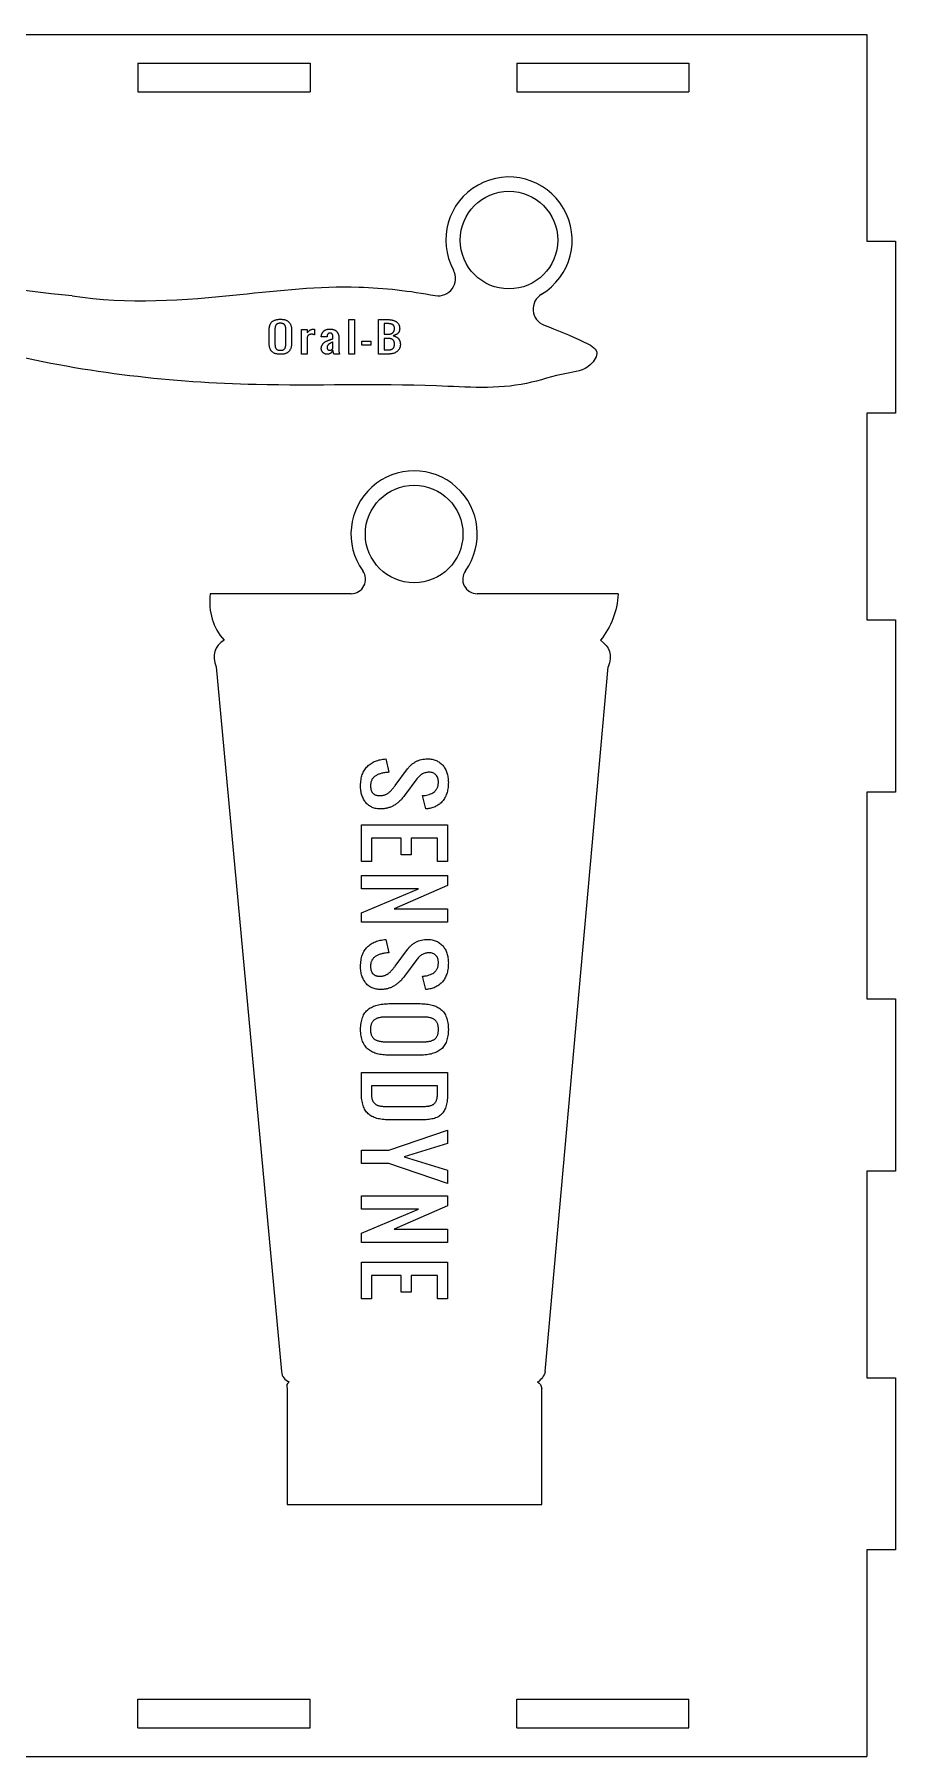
# Model space of a CAD drawing. Header units: millimetres. Extents: x -150 to 150, y -150 to 150.
# Drawn here: x 0 to 150, y -150 to 150 of the extents above; entities that cross this region are included whole.
import ezdxf

# ---------------------------------------------------------------- set-up
doc = ezdxf.new("R2010")
doc.units = ezdxf.units.MM

msp = doc.modelspace()

# ---------------------------------------------------------------- linework, layer by layer
at = {"color": 7, "linetype": 'Continuous', "lineweight": 25}
for p, q in [((-145, 150), (145, 150)), ((145, 150), (145, 114)), ((18, 145), (48, 145)), ((18, 145), (18, 140)), ((48, 145), (48, 140)), ((84, 145), (114, 145)), ((84, 145), (84, 140)), ((114, 145), (114, 140)), ((18, 140), (48, 140)), ((84, 140), (114, 140)), ((145, 114), (150, 114)), ((150, 114), (150, 84)), ((54.76, 100.33), (55.77, 100.33)), ((54.76, 94.33), (54.76, 100.33)), ((55.77, 100.33), (55.77, 94.33)), ((59.93, 100.33), (61.45, 100.33)), ((59.93, 94.33), (59.93, 100.33)), ((60.94, 99.63), (60.94, 97.76)), ((40.88, 96.26), (40.88, 98.43)), ((41.9, 98.65), (41.9, 96.04)), ((43.78, 96.04), (43.78, 98.65)), ((44.8, 98.43), (44.8, 96.26)), ((46.51, 98.61), (47.53, 98.61)), ((46.51, 94.33), (46.51, 98.61)), ((47.53, 98.61), (47.53, 98.02)), ((47.53, 97.2), (47.53, 94.33)), ((48.8, 98.66), (48.8, 97.66)), ((50.98, 97.3), (49.96, 97.3)), ((51.99, 96.99), (51.99, 97.29)), ((51.99, 95.28), (51.99, 96.45)), ((53.01, 97.32), (53.01, 95.4)), ((57.04, 96.55), (58.57, 96.55)), ((57.04, 95.85), (57.04, 96.55)), ((58.57, 96.55), (58.57, 95.85)), ((60.94, 97.76), (61.45, 97.76)), ((61.45, 97.06), (60.94, 97.06)), ((60.94, 97.06), (60.94, 95.03)), ((47.53, 94.33), (46.51, 94.33)), ((52.13, 94.33), (51.99, 94.97)), ((53.14, 94.33), (52.13, 94.33)), ((55.77, 94.33), (54.76, 94.33)), ((58.57, 95.85), (57.04, 95.85)), ((61.71, 94.33), (59.93, 94.33)), ((60.94, 95.03), (61.45, 95.03)), ((150, 84), (145, 84)), ((145, 84), (145, 48)), ((55.16, 52.57), (30.61, 52.57)), ((101.67, 52.57), (77.12, 52.57)), ((145, 48), (150, 48)), ((150, 48), (150, 18)), ((31.68, 39.81), (43.01, -82.94)), ((88.97, -82.94), (99.92, 39.81)), ((61.21, 23.79), (61.75, 21.47)), ((62.83, 19.14), (64.98, 22.05)), ((66.61, 20.3), (64.47, 17.4)), ((150, 18), (145, 18)), ((145, 18), (145, -18)), ((68.15, 15.07), (67.61, 17.4)), ((56.96, 12.32), (71.96, 12.32)), ((56.96, 5.93), (56.96, 12.32)), ((71.96, 12.32), (71.96, 5.93)), ((58.69, 9.99), (58.69, 5.93)), ((63.89, 9.99), (58.69, 9.99)), ((63.89, 7.09), (63.89, 9.99)), ((65.62, 9.99), (65.62, 7.09)), ((70.22, 9.99), (65.62, 9.99)), ((70.22, 5.93), (70.22, 9.99)), ((65.62, 7.09), (63.89, 7.09)), ((58.69, 5.93), (56.96, 5.93)), ((56.96, 3.46), (71.96, 3.46)), ((56.96, 1.14), (56.96, 3.46)), ((71.96, 5.93), (70.22, 5.93)), ((71.96, 3.46), (71.96, 1.72)), ((56.96, -3.02), (66.89, 1.14)), ((66.89, 1.14), (56.96, 1.14)), ((71.96, 1.72), (62.66, -2.35)), ((62.66, -2.35), (71.96, -2.35)), ((71.96, -2.35), (71.96, -4.67)), ((56.96, -4.67), (56.96, -3.02)), ((71.96, -4.67), (56.96, -4.67)), ((61.21, -7.66), (61.75, -9.99)), ((62.83, -12.31), (64.98, -9.41)), ((66.61, -11.15), (64.47, -14.06)), ((68.15, -16.38), (67.61, -14.06)), ((145, -18), (150, -18)), ((150, -18), (150, -48)), ((61.78, -18.84), (67.21, -18.84)), ((67.76, -21.17), (61.23, -21.17)), ((61.23, -25.49), (67.76, -25.49)), ((67.21, -27.81), (61.78, -27.81)), ((56.96, -30.83), (71.96, -30.83)), ((56.96, -34.42), (56.96, -30.83)), ((71.96, -30.83), (71.96, -34.43)), ((58.69, -33.15), (58.69, -34.43)), ((70.22, -33.15), (58.69, -33.15)), ((70.22, -34.39), (70.22, -33.15)), ((62.04, -36.76), (67.08, -36.76)), ((61.76, -44.35), (71.96, -40.86)), ((67.67, -39.08), (61.78, -39.08)), ((71.96, -40.86), (71.96, -43.18)), ((56.96, -44.35), (61.76, -44.35)), ((56.96, -46.67), (56.96, -44.35)), ((71.96, -43.18), (64.42, -45.51)), ((61.76, -46.67), (56.96, -46.67)), ((71.96, -50.16), (61.76, -46.67)), ((64.42, -45.51), (71.96, -47.83)), ((71.96, -47.83), (71.96, -50.16)), ((150, -48), (145, -48)), ((145, -48), (145, -84)), ((56.96, -52.32), (71.96, -52.32)), ((56.96, -54.65), (56.96, -52.32)), ((71.96, -52.32), (71.96, -54.07)), ((56.96, -58.81), (66.89, -54.65)), ((66.89, -54.65), (56.96, -54.65)), ((71.96, -54.07), (62.66, -58.13)), ((56.96, -60.46), (56.96, -58.81)), ((62.66, -58.13), (71.96, -58.13)), ((71.96, -58.13), (71.96, -60.46)), ((71.96, -60.46), (56.96, -60.46)), ((56.96, -63.86), (71.96, -63.86)), ((56.96, -70.25), (56.96, -63.86)), ((71.96, -63.86), (71.96, -70.25)), ((58.69, -66.18), (58.69, -70.25)), ((63.89, -66.18), (58.69, -66.18)), ((63.89, -69.09), (63.89, -66.18)), ((65.62, -66.18), (65.62, -69.09)), ((70.22, -66.18), (65.62, -66.18)), ((70.22, -70.25), (70.22, -66.18)), ((58.69, -70.25), (56.96, -70.25)), ((65.62, -69.09), (63.89, -69.09)), ((71.96, -70.25), (70.22, -70.25)), ((145, -84), (150, -84)), ((150, -84), (150, -114)), ((44.03, -85.9), (44.03, -106.11)), ((88.36, -106.11), (88.36, -85.9)), ((44.03, -106.11), (88.36, -106.11)), ((150, -114), (145, -114)), ((145, -114), (145, -150)), ((18, -140), (48, -140)), ((18, -145), (18, -140)), ((48, -145), (48, -140)), ((84, -140), (114, -140)), ((84, -145), (84, -140)), ((114, -145), (114, -140)), ((18, -145), (48, -145)), ((84, -145), (114, -145)), ((-145, -150), (145, -150))]:
    msp.add_line(p, q, dxfattribs=at)
for centre in [(82.66, 114.17), (66.14, 62.97)]:
    msp.add_circle(centre, 8.5, dxfattribs=at)
for centre, radius, start, end in [((82.66, 114.17), 11, 300.9398, 208.5729), ((70.36, 107.47), 3, 259.6152, 28.5729), ((89.86, 102.16), 3, 120.9398, 249.3319), ((66.14, 62.97), 11, 324.3066, 215.6934), ((55.16, 55.08), 2.52, 270, 35.6934), ((77.12, 55.08), 2.52, 144.3066, 270)]:
    msp.add_arc(centre, radius, start, end, dxfattribs=at)
for points in [[(6.55, 104.48), (-3.08, 105.07), (-13.49, 108.18), (-23.11, 105.14)], [(6.55, 104.48), (-3.08, 105.07), (-13.49, 108.18), (-23.11, 105.14)], [(30.61, 52.57), (30.25, 49.38), (31.07, 46.68), (33.05, 44.46)], [(30.61, 52.57), (30.25, 49.38), (31.07, 46.68), (33.05, 44.46)], [(101.67, 52.57), (101.5, 49.46), (100.47, 46.76), (98.58, 44.46)], [(101.67, 52.57), (101.5, 49.46), (100.47, 46.76), (98.58, 44.46)], [(33.05, 44.46), (31.35, 43.43), (30.89, 41.87), (31.68, 39.81)], [(33.05, 44.46), (31.35, 43.43), (30.89, 41.87), (31.68, 39.81)], [(98.58, 44.46), (100.24, 43.41), (100.69, 41.86), (99.92, 39.81)], [(98.58, 44.46), (100.24, 43.41), (100.69, 41.86), (99.92, 39.81)], [(43.01, -82.94), (43.13, -83.8), (43.6, -84.4), (44.4, -84.74)], [(43.01, -82.94), (43.13, -83.8), (43.6, -84.4), (44.4, -84.74)], [(88.97, -82.94), (88.77, -83.73), (88.33, -84.33), (87.65, -84.74)], [(88.97, -82.94), (88.77, -83.73), (88.33, -84.33), (87.65, -84.74)], [(44.4, -84.74), (43.95, -84.98), (43.83, -85.37), (44.03, -85.9)], [(44.4, -84.74), (43.95, -84.98), (43.83, -85.37), (44.03, -85.9)], [(87.65, -84.74), (88.07, -84.98), (88.31, -85.37), (88.36, -85.9)], [(87.65, -84.74), (88.07, -84.98), (88.31, -85.37), (88.36, -85.9)]]:
    msp.add_open_spline(points, degree=3, dxfattribs=at)
for points, knots in [([(6.55, 104.48), (16.27, 102.93), (33.01, 104.25), (53.85, 106.73), (65.45, 105.32), (69.82, 104.52)], [0, 0, 0, 0, 0.1331772, 0.2275692, 0.2874784, 0.2874784, 0.2874784, 0.2874784]), ([(6.55, 104.48), (16.27, 102.93), (33.01, 104.25), (53.85, 106.73), (65.45, 105.32), (69.82, 104.52)], [0, 0, 0, 0, 0.1331772, 0.2275692, 0.2874784, 0.2874784, 0.2874784, 0.2874784]), ([(88.8, 99.35), (90.96, 98.54), (94.13, 97.21), (98.71, 95), (96.49, 91.46), (91.73, 90.99), (83.09, 87.95), (64.66, 89.41), (34.26, 88.14), (5.73, 91.41), (-14.38, 96.68), (-20.35, 94.23), (-22.92, 92.55), (-25.3, 92.19), (-25.29, 93.35)], [0.3799423, 0.3799423, 0.3799423, 0.3799423, 0.412109, 0.424808, 0.4358947, 0.4559736, 0.4886821, 0.5601066, 0.702904, 0.9047404, 0.9545689, 0.9768529, 0.9879396, 1, 1, 1, 1]), ([(88.8, 99.35), (90.96, 98.54), (94.13, 97.21), (98.71, 95), (96.49, 91.46), (91.73, 90.99), (83.09, 87.95), (64.66, 89.41), (34.26, 88.14), (5.73, 91.41), (-14.38, 96.68), (-20.35, 94.23), (-22.92, 92.55), (-25.3, 92.19), (-25.29, 93.35)], [0.3799423, 0.3799423, 0.3799423, 0.3799423, 0.412109, 0.424808, 0.4358947, 0.4559736, 0.4886821, 0.5601066, 0.702904, 0.9047404, 0.9545689, 0.9768529, 0.9879396, 1, 1, 1, 1]), ([(40.88, 98.43), (40.88, 98.51), (40.88, 98.65), (40.9, 98.87), (40.94, 99.07), (40.98, 99.25), (41.04, 99.42), (41.11, 99.58), (41.2, 99.73), (41.31, 99.87), (41.43, 99.99), (41.58, 100.09), (41.74, 100.18), (41.92, 100.26), (42.13, 100.31), (42.35, 100.35), (42.59, 100.38), (42.75, 100.38), (42.84, 100.38)], [0, 0, 0, 0, 0.0715296, 0.1386238, 0.2013286, 0.2602115, 0.3165449, 0.3714747, 0.425482, 0.4790826, 0.5331569, 0.5889248, 0.6466551, 0.7080164, 0.7736449, 0.8438217, 0.9191396, 1, 1, 1, 1]), ([(43.78, 98.65), (43.78, 98.69), (43.78, 98.77), (43.77, 98.89), (43.76, 99), (43.74, 99.1), (43.71, 99.19), (43.67, 99.28), (43.63, 99.36), (43.58, 99.43), (43.53, 99.49), (43.46, 99.54), (43.38, 99.58), (43.29, 99.62), (43.19, 99.65), (43.09, 99.67), (42.97, 99.68), (42.84, 99.69), (42.71, 99.68), (42.59, 99.67), (42.49, 99.65), (42.39, 99.62), (42.3, 99.58), (42.22, 99.54), (42.15, 99.49), (42.1, 99.43), (42.05, 99.36), (42.01, 99.28), (41.97, 99.19), (41.94, 99.1), (41.92, 99), (41.91, 98.89), (41.9, 98.77), (41.9, 98.69), (41.9, 98.65)], [0, 0, 0, 0, 0.03863, 0.074944, 0.109047, 0.140777, 0.170691, 0.198925, 0.225453, 0.251012, 0.276193, 0.302171, 0.329403, 0.358432, 0.389718, 0.423473, 0.460146, 0.5, 0.539854, 0.576527, 0.610282, 0.641568, 0.670597, 0.697829, 0.723807, 0.748988, 0.774547, 0.801075, 0.829309, 0.859223, 0.890953, 0.925056, 0.96137, 1, 1, 1, 1]), ([(42.84, 100.38), (42.92, 100.38), (43.09, 100.38), (43.32, 100.35), (43.53, 100.32), (43.73, 100.26), (43.91, 100.19), (44.07, 100.11), (44.22, 100), (44.34, 99.88), (44.45, 99.75), (44.54, 99.6), (44.63, 99.44), (44.69, 99.27), (44.74, 99.08), (44.77, 98.87), (44.8, 98.66), (44.8, 98.51), (44.8, 98.43)], [0, 0, 0, 0, 0.078865, 0.152463, 0.220849, 0.284874, 0.34516, 0.402451, 0.457359, 0.510916, 0.564492, 0.619118, 0.675131, 0.733586, 0.794878, 0.859419, 0.927685, 1, 1, 1, 1]), ([(62.72, 98.8), (62.72, 98.83), (62.72, 98.88), (62.71, 98.96), (62.69, 99.04), (62.66, 99.13), (62.62, 99.22), (62.56, 99.31), (62.51, 99.37), (62.46, 99.41), (62.4, 99.45), (62.31, 99.49), (62.2, 99.53), (62.09, 99.56), (62, 99.58), (61.92, 99.6), (61.83, 99.61), (61.73, 99.62), (61.62, 99.62), (61.53, 99.63), (61.44, 99.63), (61.36, 99.63), (61.27, 99.63), (61.18, 99.63), (61.07, 99.63), (60.99, 99.63), (60.94, 99.63)], [0, 0, 0, 0, 0.037299, 0.073076, 0.106672, 0.138948, 0.198703, 0.252118, 0.278483, 0.306274, 0.337324, 0.370674, 0.436847, 0.495801, 0.525835, 0.561438, 0.602504, 0.649269, 0.69641, 0.739491, 0.778564, 0.813623, 0.850011, 0.893055, 0.943199, 1, 1, 1, 1]), ([(61.45, 100.33), (61.53, 100.33), (61.69, 100.32), (61.91, 100.31), (62.13, 100.28), (62.33, 100.24), (62.52, 100.19), (62.7, 100.13), (62.86, 100.06), (63.01, 99.98), (63.15, 99.88), (63.27, 99.77), (63.38, 99.64), (63.46, 99.5), (63.53, 99.35), (63.58, 99.18), (63.61, 99), (63.62, 98.88), (63.62, 98.82)], [0, 0, 0, 0, 0.080329, 0.156175, 0.228451, 0.296721, 0.361916, 0.424356, 0.484228, 0.542148, 0.598394, 0.653107, 0.707534, 0.762513, 0.818511, 0.876359, 0.936532, 1, 1, 1, 1]), ([(42.84, 94.28), (42.75, 94.28), (42.59, 94.28), (42.35, 94.31), (42.13, 94.35), (41.92, 94.41), (41.74, 94.48), (41.58, 94.58), (41.43, 94.68), (41.31, 94.81), (41.2, 94.95), (41.11, 95.1), (41.04, 95.26), (40.98, 95.43), (40.94, 95.62), (40.9, 95.82), (40.88, 96.04), (40.88, 96.18), (40.88, 96.26)], [0, 0, 0, 0, 0.080344, 0.155203, 0.225038, 0.290411, 0.351726, 0.409682, 0.465457, 0.519833, 0.573818, 0.628001, 0.683133, 0.739974, 0.799374, 0.862279, 0.928936, 1, 1, 1, 1]), ([(41.9, 96.04), (41.9, 96), (41.9, 95.92), (41.91, 95.8), (41.92, 95.69), (41.95, 95.58), (41.97, 95.48), (42.01, 95.4), (42.05, 95.32), (42.08, 95.27), (42.1, 95.24)], [0, 0, 0, 0, 0.152545, 0.29608, 0.431001, 0.558076, 0.677432, 0.789834, 0.8977, 1, 1, 1, 1]), ([(42.1, 95.24), (42.12, 95.22), (42.15, 95.18), (42.22, 95.12), (42.3, 95.08), (42.39, 95.04), (42.49, 95.01), (42.6, 94.99), (42.71, 94.98), (42.84, 94.97), (42.97, 94.98), (43.08, 94.99), (43.19, 95.01), (43.29, 95.04), (43.38, 95.08), (43.46, 95.12), (43.53, 95.18), (43.58, 95.24), (43.63, 95.32), (43.67, 95.4), (43.71, 95.48), (43.74, 95.58), (43.76, 95.69), (43.77, 95.8), (43.78, 95.92), (43.78, 96), (43.78, 96.04)], [0, 0, 0, 0, 0.034391, 0.069174, 0.105374, 0.144366, 0.185492, 0.230036, 0.278071, 0.330262, 0.382453, 0.430488, 0.475032, 0.516542, 0.555167, 0.591366, 0.62615, 0.660541, 0.695264, 0.731877, 0.77003, 0.810656, 0.853705, 0.899502, 0.948221, 1, 1, 1, 1]), ([(44.8, 96.26), (44.8, 96.18), (44.8, 96.04), (44.78, 95.83), (44.74, 95.63), (44.7, 95.44), (44.64, 95.27), (44.56, 95.11), (44.47, 94.96), (44.37, 94.81), (44.24, 94.69), (44.1, 94.58), (43.94, 94.49), (43.75, 94.41), (43.55, 94.35), (43.33, 94.31), (43.09, 94.28), (42.93, 94.28), (42.84, 94.28)], [0, 0, 0, 0, 0.070263, 0.136731, 0.199495, 0.258774, 0.315526, 0.370757, 0.425461, 0.479789, 0.534483, 0.590111, 0.648593, 0.710138, 0.775421, 0.845136, 0.919822, 1, 1, 1, 1]), ([(47.53, 98.02), (47.56, 98.06), (47.61, 98.15), (47.72, 98.27), (47.84, 98.38), (47.98, 98.48), (48.13, 98.56), (48.29, 98.62), (48.46, 98.66), (48.58, 98.67), (48.64, 98.67)], [0, 0, 0, 0, 0.1140592, 0.2316447, 0.3533551, 0.4816957, 0.6113766, 0.7396337, 0.867816, 1, 1, 1, 1]), ([(48.23, 97.78), (48.18, 97.78), (48.09, 97.77), (47.95, 97.74), (47.83, 97.69), (47.72, 97.62), (47.63, 97.54), (47.57, 97.44), (47.53, 97.32), (47.53, 97.24), (47.53, 97.2)], [0, 0, 0, 0, 0.147177, 0.282681, 0.409549, 0.532281, 0.650476, 0.762828, 0.87771, 1, 1, 1, 1]), ([(48.8, 97.66), (48.75, 97.67), (48.66, 97.71), (48.52, 97.75), (48.38, 97.77), (48.28, 97.78), (48.23, 97.78)], [0, 0, 0, 0, 0.2595809, 0.5111947, 0.756986, 1, 1, 1, 1]), ([(48.64, 98.67), (48.64, 98.67), (48.66, 98.67), (48.69, 98.66), (48.74, 98.66), (48.78, 98.66), (48.8, 98.66)], [0, 0, 0, 0, 0.091375, 0.286255, 0.591134, 1, 1, 1, 1]), ([(49.96, 97.3), (49.96, 97.35), (49.97, 97.45), (49.99, 97.59), (50.02, 97.73), (50.07, 97.86), (50.12, 97.98), (50.19, 98.1), (50.28, 98.2), (50.37, 98.3), (50.47, 98.39), (50.59, 98.46), (50.72, 98.53), (50.85, 98.58), (51, 98.62), (51.15, 98.65), (51.32, 98.66), (51.43, 98.67), (51.49, 98.67)], [0, 0, 0, 0, 0.066093, 0.129312, 0.190125, 0.249086, 0.306983, 0.364319, 0.421419, 0.479917, 0.538964, 0.598401, 0.658786, 0.72119, 0.785773, 0.853859, 0.924952, 1, 1, 1, 1]), ([(49.96, 95.27), (49.96, 95.32), (49.97, 95.42), (49.99, 95.56), (50.03, 95.7), (50.08, 95.83), (50.15, 95.94), (50.21, 96.05), (50.28, 96.14), (50.35, 96.23), (50.44, 96.31), (50.54, 96.38), (50.67, 96.46), (50.81, 96.54), (50.96, 96.61), (51.09, 96.67), (51.21, 96.72), (51.29, 96.75), (51.36, 96.77), (51.41, 96.79), (51.47, 96.81), (51.54, 96.84), (51.61, 96.86), (51.7, 96.89), (51.79, 96.92), (51.85, 96.94), (51.89, 96.95)], [0, 0, 0, 0, 0.054179, 0.106485, 0.157522, 0.208098, 0.256827, 0.302176, 0.343536, 0.381934, 0.422238, 0.468891, 0.52309, 0.584633, 0.645851, 0.698753, 0.743212, 0.779278, 0.796728, 0.817239, 0.840354, 0.866414, 0.895533, 0.927598, 0.96227, 1, 1, 1, 1]), ([(51.49, 97.97), (51.45, 97.97), (51.37, 97.97), (51.26, 97.94), (51.17, 97.89), (51.11, 97.82), (51.06, 97.74), (51.02, 97.64), (50.99, 97.53), (50.99, 97.45), (50.98, 97.41)], [0, 0, 0, 0, 0.1425779, 0.2662837, 0.3795854, 0.4883121, 0.6009334, 0.7213711, 0.8534376, 1, 1, 1, 1]), ([(50.98, 97.41), (50.98, 97.39), (50.98, 97.35), (50.98, 97.32), (50.98, 97.3)], [0, 0, 0, 0, 0.413352, 1, 1, 1, 1]), ([(51.99, 96.45), (51.98, 96.44), (51.95, 96.42), (51.91, 96.4), (51.85, 96.37), (51.78, 96.33), (51.72, 96.3), (51.65, 96.27), (51.6, 96.24), (51.53, 96.2), (51.45, 96.15), (51.34, 96.08), (51.23, 96.01), (51.15, 95.92), (51.08, 95.83), (51.03, 95.73), (50.99, 95.62), (50.98, 95.54), (50.98, 95.5)], [0, 0, 0, 0, 0.0288, 0.065436, 0.109955, 0.16264, 0.215925, 0.264069, 0.306159, 0.343113, 0.419275, 0.512588, 0.605465, 0.683015, 0.756128, 0.836088, 0.918291, 1, 1, 1, 1]), ([(51.49, 98.67), (51.54, 98.67), (51.66, 98.66), (51.82, 98.65), (51.97, 98.62), (52.12, 98.58), (52.25, 98.53), (52.38, 98.46), (52.5, 98.39), (52.6, 98.3), (52.7, 98.2), (52.78, 98.1), (52.85, 97.99), (52.91, 97.87), (52.95, 97.74), (52.99, 97.61), (53.01, 97.47), (53.01, 97.37), (53.01, 97.32)], [0, 0, 0, 0, 0.075325, 0.147089, 0.215312, 0.280922, 0.343669, 0.405197, 0.465558, 0.525222, 0.584267, 0.641834, 0.698842, 0.756116, 0.814266, 0.87387, 0.935484, 1, 1, 1, 1]), ([(51.99, 97.29), (51.99, 97.34), (51.99, 97.44), (51.97, 97.57), (51.94, 97.69), (51.9, 97.78), (51.86, 97.83), (51.82, 97.87), (51.78, 97.9), (51.73, 97.93), (51.68, 97.95), (51.62, 97.96), (51.55, 97.97), (51.51, 97.97), (51.49, 97.97)], [0, 0, 0, 0, 0.155815, 0.294653, 0.417629, 0.529118, 0.581627, 0.633421, 0.685712, 0.74077, 0.7984, 0.861079, 0.927705, 1, 1, 1, 1]), ([(51.89, 96.95), (51.91, 96.96), (51.94, 96.97), (51.98, 96.98), (51.99, 96.99)], [0, 0, 0, 0, 0.581669, 1, 1, 1, 1]), ([(61.45, 97.76), (61.5, 97.76), (61.6, 97.76), (61.75, 97.77), (61.88, 97.79), (62, 97.82), (62.12, 97.86), (62.22, 97.9), (62.32, 97.96), (62.4, 98.02), (62.48, 98.09), (62.54, 98.16), (62.6, 98.25), (62.64, 98.35), (62.68, 98.45), (62.7, 98.56), (62.72, 98.68), (62.72, 98.76), (62.72, 98.8)], [0, 0, 0, 0, 0.081765, 0.158491, 0.230539, 0.298207, 0.361913, 0.422155, 0.47978, 0.534952, 0.589053, 0.642595, 0.696873, 0.751831, 0.809197, 0.869198, 0.932449, 1, 1, 1, 1]), ([(61.45, 95.03), (61.5, 95.03), (61.61, 95.03), (61.76, 95.04), (61.89, 95.06), (62.02, 95.09), (62.13, 95.12), (62.24, 95.16), (62.33, 95.21), (62.42, 95.27), (62.49, 95.33), (62.55, 95.41), (62.6, 95.49), (62.65, 95.59), (62.68, 95.69), (62.7, 95.8), (62.72, 95.92), (62.72, 96.04), (62.72, 96.17), (62.7, 96.29), (62.68, 96.4), (62.65, 96.5), (62.6, 96.59), (62.55, 96.68), (62.49, 96.75), (62.42, 96.82), (62.33, 96.87), (62.24, 96.93), (62.13, 96.97), (62.02, 97), (61.89, 97.03), (61.76, 97.05), (61.61, 97.06), (61.5, 97.06), (61.45, 97.06)], [0, 0, 0, 0, 0.042393, 0.082231, 0.119129, 0.15352, 0.185614, 0.215568, 0.243536, 0.270206, 0.296077, 0.322022, 0.348106, 0.375245, 0.403724, 0.433805, 0.465805, 0.5, 0.534195, 0.566195, 0.596276, 0.624755, 0.651894, 0.677978, 0.703923, 0.729794, 0.756464, 0.784432, 0.814386, 0.84648, 0.880871, 0.917769, 0.957607, 1, 1, 1, 1]), ([(63.74, 96.03), (63.74, 95.97), (63.73, 95.84), (63.71, 95.66), (63.66, 95.49), (63.6, 95.33), (63.53, 95.17), (63.43, 95.03), (63.32, 94.9), (63.19, 94.78), (63.05, 94.68), (62.89, 94.58), (62.73, 94.5), (62.55, 94.44), (62.35, 94.39), (62.15, 94.35), (61.93, 94.33), (61.78, 94.33), (61.71, 94.33)], [0, 0, 0, 0, 0.06403, 0.12524, 0.184317, 0.241568, 0.297892, 0.354327, 0.411445, 0.469833, 0.529485, 0.589844, 0.651368, 0.715102, 0.781495, 0.850798, 0.923411, 1, 1, 1, 1]), ([(63.62, 98.82), (63.62, 98.77), (63.62, 98.68), (63.6, 98.55), (63.58, 98.43), (63.55, 98.32), (63.51, 98.21), (63.46, 98.12), (63.4, 98.03), (63.34, 97.95), (63.26, 97.88), (63.18, 97.81), (63.08, 97.75), (62.98, 97.7), (62.86, 97.65), (62.74, 97.6), (62.61, 97.56), (62.51, 97.53), (62.47, 97.52)], [0, 0, 0, 0, 0.0715698, 0.139352, 0.2036174, 0.2643615, 0.3221258, 0.3780005, 0.4319195, 0.4856188, 0.5398906, 0.5959981, 0.6548067, 0.7167424, 0.7816983, 0.8506285, 0.9234269, 1, 1, 1, 1]), ([(62.47, 97.52), (62.52, 97.51), (62.62, 97.48), (62.76, 97.43), (62.9, 97.37), (63.02, 97.31), (63.14, 97.24), (63.24, 97.17), (63.33, 97.09), (63.42, 97.01), (63.5, 96.91), (63.56, 96.82), (63.62, 96.71), (63.66, 96.59), (63.69, 96.46), (63.72, 96.33), (63.73, 96.18), (63.74, 96.08), (63.74, 96.03)], [0, 0, 0, 0, 0.074916, 0.146165, 0.214126, 0.278663, 0.340458, 0.399607, 0.456756, 0.511706, 0.565893, 0.621058, 0.677529, 0.73551, 0.796887, 0.860845, 0.92827, 1, 1, 1, 1]), ([(50.98, 94.28), (50.94, 94.28), (50.87, 94.28), (50.77, 94.29), (50.68, 94.32), (50.59, 94.35), (50.5, 94.39), (50.41, 94.45), (50.33, 94.51), (50.26, 94.58), (50.19, 94.65), (50.13, 94.74), (50.08, 94.82), (50.04, 94.9), (50, 94.99), (49.98, 95.08), (49.97, 95.17), (49.96, 95.24), (49.96, 95.27)], [0, 0, 0, 0, 0.066294, 0.130599, 0.193618, 0.255474, 0.31781, 0.380983, 0.444813, 0.511296, 0.577392, 0.640963, 0.702732, 0.762817, 0.821498, 0.880693, 0.940005, 1, 1, 1, 1]), ([(50.98, 95.5), (50.98, 95.46), (50.98, 95.38), (51.01, 95.27), (51.05, 95.18), (51.1, 95.1), (51.18, 95.04), (51.27, 95), (51.37, 94.98), (51.45, 94.97), (51.49, 94.97)], [0, 0, 0, 0, 0.147579, 0.277819, 0.394793, 0.505011, 0.61482, 0.730123, 0.857161, 1, 1, 1, 1]), ([(51.99, 94.97), (51.98, 94.95), (51.96, 94.91), (51.92, 94.86), (51.89, 94.81), (51.86, 94.75), (51.8, 94.68), (51.72, 94.58), (51.63, 94.49), (51.53, 94.42), (51.42, 94.36), (51.29, 94.31), (51.14, 94.28), (51.03, 94.28), (50.98, 94.28)], [0, 0, 0, 0, 0.055896, 0.105668, 0.149079, 0.186376, 0.264632, 0.364342, 0.467487, 0.558654, 0.65039, 0.757099, 0.874366, 1, 1, 1, 1]), ([(51.49, 94.97), (51.52, 94.98), (51.59, 94.98), (51.69, 95.02), (51.78, 95.07), (51.85, 95.13), (51.91, 95.19), (51.95, 95.23), (51.97, 95.26)], [0, 0, 0, 0, 0.183294, 0.371192, 0.547948, 0.686057, 0.825541, 1, 1, 1, 1]), ([(51.97, 95.26), (51.98, 95.26), (51.98, 95.27), (51.99, 95.28), (51.99, 95.28)], [0, 0, 0, 0, 0.583134, 1, 1, 1, 1]), ([(53.01, 95.4), (53.01, 95.34), (53.01, 95.24), (53.02, 95.08), (53.03, 94.94), (53.04, 94.8), (53.06, 94.67), (53.08, 94.55), (53.11, 94.43), (53.13, 94.36), (53.14, 94.33)], [0, 0, 0, 0, 0.15044, 0.293637, 0.429764, 0.556994, 0.678411, 0.79212, 0.899579, 1, 1, 1, 1]), ([(56.81, 19.14), (56.81, 19.32), (56.82, 19.66), (56.88, 20.17), (56.97, 20.64), (57.1, 21.07), (57.26, 21.48), (57.46, 21.85), (57.71, 22.19), (57.99, 22.5), (58.3, 22.77), (58.63, 23.02), (59, 23.23), (59.39, 23.41), (59.81, 23.55), (60.25, 23.67), (60.72, 23.75), (61.05, 23.78), (61.21, 23.79)], [0, 0, 0, 0, 0.073888, 0.144076, 0.210256, 0.273426, 0.333679, 0.392426, 0.450016, 0.507144, 0.564298, 0.621811, 0.680163, 0.739526, 0.800726, 0.86433, 0.9306, 1, 1, 1, 1]), ([(61.75, 21.47), (61.62, 21.46), (61.37, 21.44), (61, 21.4), (60.66, 21.33), (60.35, 21.26), (60.06, 21.17), (59.8, 21.06), (59.56, 20.94), (59.35, 20.8), (59.16, 20.65), (58.99, 20.48), (58.85, 20.3), (58.74, 20.09), (58.65, 19.88), (58.59, 19.65), (58.55, 19.4), (58.55, 19.23), (58.54, 19.14)], [0, 0, 0, 0, 0.087326, 0.170011, 0.247246, 0.319618, 0.387673, 0.451324, 0.511594, 0.56851, 0.622906, 0.675861, 0.727328, 0.778989, 0.831512, 0.885067, 0.941147, 1, 1, 1, 1]), ([(64.98, 22.05), (65.08, 22.18), (65.28, 22.43), (65.63, 22.77), (66.02, 23.07), (66.45, 23.33), (66.91, 23.54), (67.4, 23.69), (67.93, 23.78), (68.29, 23.79), (68.48, 23.8)], [0, 0, 0, 0, 0.120006, 0.23981, 0.359738, 0.48218, 0.606462, 0.732973, 0.863673, 1, 1, 1, 1]), ([(68.73, 21.47), (68.63, 21.46), (68.43, 21.46), (68.13, 21.4), (67.84, 21.31), (67.57, 21.18), (67.31, 21.02), (67.06, 20.81), (66.82, 20.58), (66.68, 20.4), (66.61, 20.3)], [0, 0, 0, 0, 0.123514, 0.243886, 0.362126, 0.481214, 0.6026, 0.728556, 0.860747, 1, 1, 1, 1]), ([(68.48, 23.8), (68.61, 23.8), (68.88, 23.79), (69.26, 23.74), (69.63, 23.65), (69.97, 23.53), (70.29, 23.37), (70.59, 23.18), (70.87, 22.94), (71.13, 22.69), (71.35, 22.39), (71.55, 22.08), (71.72, 21.74), (71.86, 21.38), (71.97, 21), (72.04, 20.59), (72.09, 20.16), (72.1, 19.87), (72.1, 19.72)], [0, 0, 0, 0, 0.0657418, 0.1287833, 0.1893965, 0.2480462, 0.3060786, 0.3637353, 0.4220393, 0.4815132, 0.5416855, 0.6020136, 0.6634482, 0.7257012, 0.7901231, 0.8569682, 0.9270694, 1, 1, 1, 1]), ([(70.37, 19.72), (70.36, 19.85), (70.35, 20.1), (70.27, 20.45), (70.14, 20.76), (69.94, 21.02), (69.7, 21.22), (69.42, 21.37), (69.09, 21.45), (68.86, 21.46), (68.73, 21.47)], [0, 0, 0, 0, 0.14567, 0.276316, 0.396667, 0.512748, 0.626835, 0.742203, 0.865131, 1, 1, 1, 1]), ([(60.32, 15.07), (60.19, 15.08), (59.93, 15.08), (59.55, 15.14), (59.19, 15.22), (58.85, 15.34), (58.54, 15.5), (58.24, 15.69), (57.98, 15.91), (57.73, 16.17), (57.52, 16.46), (57.33, 16.77), (57.17, 17.11), (57.04, 17.47), (56.93, 17.85), (56.86, 18.26), (56.82, 18.69), (56.81, 18.99), (56.81, 19.14)], [0, 0, 0, 0, 0.066117, 0.129103, 0.189552, 0.248134, 0.305222, 0.362322, 0.419554, 0.478037, 0.537365, 0.597207, 0.658292, 0.721236, 0.78621, 0.854101, 0.925394, 1, 1, 1, 1]), ([(58.54, 19.14), (58.55, 19.07), (58.55, 18.93), (58.57, 18.73), (58.6, 18.55), (58.64, 18.38), (58.7, 18.22), (58.77, 18.08), (58.85, 17.95), (58.94, 17.83), (59.05, 17.73), (59.17, 17.64), (59.3, 17.56), (59.45, 17.5), (59.61, 17.46), (59.78, 17.42), (59.96, 17.4), (60.09, 17.4), (60.15, 17.4)], [0, 0, 0, 0, 0.077921, 0.150639, 0.219564, 0.284135, 0.344865, 0.403184, 0.459719, 0.514448, 0.568907, 0.623237, 0.679619, 0.73681, 0.797262, 0.861015, 0.928413, 1, 1, 1, 1]), ([(60.15, 17.4), (60.23, 17.4), (60.38, 17.4), (60.61, 17.43), (60.83, 17.47), (61.04, 17.53), (61.24, 17.61), (61.43, 17.71), (61.61, 17.83), (61.78, 17.97), (61.94, 18.11), (62.08, 18.24), (62.21, 18.37), (62.33, 18.5), (62.44, 18.63), (62.56, 18.78), (62.69, 18.95), (62.79, 19.08), (62.83, 19.14)], [0, 0, 0, 0, 0.070007, 0.138143, 0.204276, 0.268804, 0.332927, 0.396812, 0.461754, 0.527879, 0.59257, 0.651421, 0.705566, 0.754548, 0.804701, 0.863344, 0.927404, 1, 1, 1, 1]), ([(68.05, 17.44), (68.22, 17.47), (68.54, 17.53), (68.99, 17.68), (69.39, 17.88), (69.68, 18.08), (69.88, 18.28), (70.01, 18.44), (70.12, 18.61), (70.21, 18.8), (70.28, 19.01), (70.33, 19.23), (70.36, 19.47), (70.36, 19.64), (70.37, 19.72)], [0, 0, 0, 0, 0.140743, 0.271812, 0.393959, 0.510882, 0.567864, 0.624703, 0.682101, 0.740141, 0.800601, 0.863555, 0.929616, 1, 1, 1, 1]), ([(72.1, 19.72), (72.1, 19.56), (72.09, 19.25), (72.05, 18.79), (71.98, 18.36), (71.88, 17.95), (71.75, 17.57), (71.6, 17.21), (71.42, 16.88), (71.2, 16.57), (70.97, 16.29), (70.7, 16.04), (70.42, 15.82), (70.11, 15.63), (69.78, 15.46), (69.42, 15.32), (69.04, 15.21), (68.78, 15.16), (68.64, 15.14)], [0, 0, 0, 0, 0.076207, 0.148407, 0.217666, 0.28327, 0.346808, 0.407892, 0.467382, 0.526028, 0.583651, 0.640552, 0.697304, 0.754772, 0.813343, 0.873389, 0.935368, 1, 1, 1, 1]), ([(64.47, 17.4), (64.4, 17.3), (64.25, 17.12), (64.03, 16.86), (63.8, 16.61), (63.56, 16.38), (63.32, 16.17), (63.08, 15.98), (62.82, 15.81), (62.57, 15.65), (62.3, 15.52), (62.04, 15.4), (61.76, 15.3), (61.49, 15.22), (61.2, 15.15), (60.91, 15.11), (60.62, 15.08), (60.42, 15.08), (60.32, 15.07)], [0, 0, 0, 0, 0.0720559, 0.1423613, 0.2103987, 0.2766449, 0.3409016, 0.4037819, 0.4654162, 0.5259964, 0.585936, 0.6448186, 0.7037729, 0.7624232, 0.8211644, 0.8801418, 0.9396826, 1, 1, 1, 1]), ([(67.61, 17.4), (67.64, 17.4), (67.7, 17.41), (67.8, 17.42), (67.92, 17.43), (68.01, 17.44), (68.05, 17.44)], [0, 0, 0, 0, 0.1852099, 0.4154622, 0.6852037, 1, 1, 1, 1]), ([(68.64, 15.14), (68.57, 15.13), (68.41, 15.1), (68.25, 15.08), (68.15, 15.07)], [0, 0, 0, 0, 0.432658, 1, 1, 1, 1]), ([(56.81, -12.31), (56.81, -12.14), (56.82, -11.79), (56.88, -11.29), (56.97, -10.82), (57.1, -10.38), (57.26, -9.97), (57.46, -9.6), (57.71, -9.26), (57.99, -8.95), (58.3, -8.68), (58.63, -8.43), (59, -8.23), (59.39, -8.05), (59.81, -7.9), (60.25, -7.79), (60.72, -7.71), (61.05, -7.68), (61.21, -7.66)], [0, 0, 0, 0, 0.073888, 0.144076, 0.210256, 0.273426, 0.333679, 0.392426, 0.450016, 0.507144, 0.564298, 0.621811, 0.680163, 0.739526, 0.800726, 0.86433, 0.9306, 1, 1, 1, 1]), ([(64.98, -9.41), (65.08, -9.28), (65.28, -9.02), (65.63, -8.68), (66.02, -8.38), (66.45, -8.12), (66.91, -7.91), (67.4, -7.76), (67.93, -7.67), (68.29, -7.66), (68.48, -7.65)], [0, 0, 0, 0, 0.120006, 0.23981, 0.359738, 0.48218, 0.606462, 0.732973, 0.863673, 1, 1, 1, 1]), ([(68.48, -7.65), (68.61, -7.66), (68.88, -7.66), (69.26, -7.72), (69.63, -7.81), (69.97, -7.93), (70.29, -8.08), (70.59, -8.28), (70.87, -8.51), (71.13, -8.77), (71.35, -9.06), (71.55, -9.37), (71.72, -9.71), (71.86, -10.07), (71.97, -10.46), (72.04, -10.86), (72.09, -11.29), (72.1, -11.58), (72.1, -11.73)], [0, 0, 0, 0, 0.0657418, 0.1287833, 0.1893965, 0.2480462, 0.3060786, 0.3637353, 0.4220393, 0.4815132, 0.5416855, 0.6020136, 0.6634482, 0.7257012, 0.7901231, 0.8569682, 0.9270694, 1, 1, 1, 1]), ([(61.75, -9.99), (61.62, -10), (61.37, -10.01), (61, -10.06), (60.66, -10.12), (60.35, -10.19), (60.06, -10.28), (59.8, -10.39), (59.56, -10.51), (59.35, -10.65), (59.16, -10.8), (58.99, -10.97), (58.85, -11.16), (58.74, -11.36), (58.65, -11.58), (58.59, -11.81), (58.55, -12.06), (58.55, -12.23), (58.54, -12.31)], [0, 0, 0, 0, 0.087326, 0.170011, 0.247246, 0.319618, 0.387673, 0.451324, 0.511594, 0.56851, 0.622906, 0.675861, 0.727328, 0.778989, 0.831512, 0.885067, 0.941147, 1, 1, 1, 1]), ([(68.73, -9.99), (68.63, -9.99), (68.43, -10), (68.13, -10.05), (67.84, -10.15), (67.57, -10.28), (67.31, -10.44), (67.06, -10.64), (66.82, -10.88), (66.68, -11.06), (66.61, -11.15)], [0, 0, 0, 0, 0.123514, 0.243886, 0.362126, 0.481214, 0.6026, 0.728556, 0.860747, 1, 1, 1, 1]), ([(68.05, -14.01), (68.22, -13.98), (68.54, -13.93), (68.99, -13.77), (69.39, -13.58), (69.68, -13.37), (69.88, -13.18), (70.01, -13.02), (70.12, -12.84), (70.21, -12.65), (70.28, -12.44), (70.33, -12.22), (70.36, -11.98), (70.36, -11.82), (70.37, -11.73)], [0, 0, 0, 0, 0.140743, 0.271812, 0.393959, 0.510882, 0.567864, 0.624703, 0.682101, 0.740141, 0.800601, 0.863555, 0.929616, 1, 1, 1, 1]), ([(72.1, -11.73), (72.1, -11.89), (72.09, -12.21), (72.05, -12.66), (71.98, -13.1), (71.88, -13.5), (71.75, -13.89), (71.6, -14.24), (71.42, -14.58), (71.2, -14.88), (70.97, -15.16), (70.7, -15.41), (70.42, -15.63), (70.11, -15.83), (69.78, -15.99), (69.42, -16.13), (69.04, -16.24), (68.78, -16.29), (68.64, -16.32)], [0, 0, 0, 0, 0.076207, 0.148407, 0.217666, 0.28327, 0.346808, 0.407892, 0.467382, 0.526028, 0.583651, 0.640552, 0.697304, 0.754772, 0.813343, 0.873389, 0.935368, 1, 1, 1, 1]), ([(70.37, -11.73), (70.36, -11.6), (70.35, -11.35), (70.27, -11), (70.14, -10.69), (69.94, -10.44), (69.7, -10.23), (69.42, -10.09), (69.09, -10), (68.86, -9.99), (68.73, -9.99)], [0, 0, 0, 0, 0.14567, 0.276316, 0.396667, 0.512748, 0.626835, 0.742203, 0.865131, 1, 1, 1, 1]), ([(60.32, -16.38), (60.19, -16.38), (59.93, -16.37), (59.55, -16.32), (59.19, -16.23), (58.85, -16.11), (58.54, -15.96), (58.24, -15.77), (57.98, -15.54), (57.73, -15.28), (57.52, -14.99), (57.33, -14.68), (57.17, -14.34), (57.04, -13.98), (56.93, -13.6), (56.86, -13.19), (56.82, -12.76), (56.81, -12.46), (56.81, -12.31)], [0, 0, 0, 0, 0.066117, 0.129103, 0.189552, 0.248134, 0.305222, 0.362322, 0.419554, 0.478037, 0.537365, 0.597207, 0.658292, 0.721236, 0.78621, 0.854101, 0.925394, 1, 1, 1, 1]), ([(58.54, -12.31), (58.55, -12.38), (58.55, -12.52), (58.57, -12.72), (58.6, -12.9), (58.64, -13.07), (58.7, -13.23), (58.77, -13.37), (58.85, -13.51), (58.94, -13.62), (59.05, -13.72), (59.17, -13.81), (59.3, -13.89), (59.45, -13.95), (59.61, -14), (59.78, -14.03), (59.96, -14.05), (60.09, -14.05), (60.15, -14.06)], [0, 0, 0, 0, 0.077921, 0.150639, 0.219564, 0.284135, 0.344865, 0.403184, 0.459719, 0.514448, 0.568907, 0.623237, 0.679619, 0.73681, 0.797262, 0.861015, 0.928413, 1, 1, 1, 1]), ([(60.15, -14.06), (60.23, -14.05), (60.38, -14.05), (60.61, -14.03), (60.83, -13.98), (61.04, -13.92), (61.24, -13.84), (61.43, -13.74), (61.61, -13.62), (61.78, -13.49), (61.94, -13.35), (62.08, -13.21), (62.21, -13.08), (62.33, -12.96), (62.44, -12.82), (62.56, -12.67), (62.69, -12.5), (62.79, -12.38), (62.83, -12.31)], [0, 0, 0, 0, 0.070007, 0.138143, 0.204276, 0.268804, 0.332927, 0.396812, 0.461754, 0.527879, 0.59257, 0.651421, 0.705566, 0.754548, 0.804701, 0.863344, 0.927404, 1, 1, 1, 1]), ([(64.47, -14.06), (64.4, -14.15), (64.25, -14.34), (64.03, -14.6), (63.8, -14.85), (63.56, -15.07), (63.32, -15.28), (63.08, -15.47), (62.82, -15.65), (62.57, -15.8), (62.3, -15.94), (62.04, -16.06), (61.76, -16.16), (61.49, -16.24), (61.2, -16.3), (60.91, -16.35), (60.62, -16.37), (60.42, -16.38), (60.32, -16.38)], [0, 0, 0, 0, 0.072056, 0.142361, 0.210399, 0.276645, 0.340902, 0.403782, 0.465416, 0.525996, 0.585936, 0.644819, 0.703773, 0.762423, 0.821164, 0.880142, 0.939683, 1, 1, 1, 1]), ([(67.61, -14.06), (67.64, -14.05), (67.7, -14.05), (67.8, -14.04), (67.92, -14.03), (68.01, -14.02), (68.05, -14.01)], [0, 0, 0, 0, 0.18521, 0.415462, 0.685204, 1, 1, 1, 1]), ([(68.64, -16.32), (68.57, -16.33), (68.41, -16.35), (68.25, -16.37), (68.15, -16.38)], [0, 0, 0, 0, 0.432658, 1, 1, 1, 1]), ([(56.81, -23.33), (56.82, -23.13), (56.82, -22.75), (56.89, -22.2), (56.99, -21.7), (57.14, -21.23), (57.33, -20.81), (57.57, -20.44), (57.84, -20.11), (58.15, -19.83), (58.5, -19.59), (58.88, -19.38), (59.28, -19.21), (59.71, -19.07), (60.18, -18.97), (60.68, -18.9), (61.22, -18.85), (61.59, -18.85), (61.78, -18.84)], [0, 0, 0, 0, 0.0767493, 0.1484949, 0.2151185, 0.277976, 0.3374571, 0.3942973, 0.4492066, 0.5035062, 0.5581171, 0.6136146, 0.6701784, 0.7287991, 0.7903581, 0.8559342, 0.9258363, 1, 1, 1, 1]), ([(67.21, -18.84), (67.4, -18.85), (67.77, -18.85), (68.31, -18.9), (68.81, -18.97), (69.27, -19.07), (69.7, -19.21), (70.1, -19.38), (70.46, -19.59), (70.8, -19.83), (71.11, -20.11), (71.38, -20.44), (71.6, -20.81), (71.78, -21.23), (71.92, -21.7), (72.03, -22.2), (72.09, -22.75), (72.1, -23.13), (72.1, -23.33)], [0, 0, 0, 0, 0.074697, 0.14478, 0.210191, 0.271564, 0.329993, 0.386371, 0.441424, 0.495639, 0.549617, 0.604308, 0.661052, 0.720433, 0.783449, 0.850486, 0.92271, 1, 1, 1, 1]), ([(61.78, -27.81), (61.59, -27.81), (61.23, -27.81), (60.69, -27.76), (60.2, -27.69), (59.73, -27.59), (59.3, -27.45), (58.89, -27.27), (58.52, -27.07), (58.16, -26.83), (57.85, -26.54), (57.57, -26.21), (57.34, -25.84), (57.15, -25.42), (56.99, -24.96), (56.89, -24.45), (56.82, -23.9), (56.82, -23.53), (56.81, -23.33)], [0, 0, 0, 0, 0.073671, 0.142755, 0.208192, 0.269874, 0.328708, 0.385509, 0.441117, 0.496099, 0.550959, 0.606183, 0.663136, 0.722581, 0.785663, 0.852486, 0.923738, 1, 1, 1, 1]), ([(59.22, -21.64), (59.17, -21.68), (59.06, -21.76), (58.92, -21.92), (58.81, -22.1), (58.71, -22.3), (58.64, -22.52), (58.58, -22.77), (58.55, -23.04), (58.54, -23.33), (58.55, -23.62), (58.58, -23.89), (58.63, -24.14), (58.71, -24.36), (58.81, -24.56), (58.92, -24.74), (59.06, -24.9), (59.22, -25.03), (59.4, -25.14), (59.61, -25.23), (59.83, -25.31), (60.07, -25.38), (60.33, -25.43), (60.61, -25.46), (60.92, -25.49), (61.12, -25.49), (61.23, -25.49)], [0, 0, 0, 0, 0.0348093, 0.0697464, 0.1057023, 0.1432964, 0.183365, 0.2261827, 0.2725023, 0.3227114, 0.3725025, 0.4188221, 0.4620483, 0.50172, 0.539314, 0.5752699, 0.6102071, 0.6450164, 0.6808773, 0.7182918, 0.758378, 0.800777, 0.8459653, 0.8940483, 0.9452045, 1, 1, 1, 1]), ([(61.23, -21.17), (61.12, -21.17), (60.92, -21.17), (60.61, -21.2), (60.33, -21.23), (60.07, -21.28), (59.83, -21.35), (59.61, -21.43), (59.4, -21.52), (59.28, -21.6), (59.22, -21.64)], [0, 0, 0, 0, 0.154348, 0.298444, 0.433884, 0.560947, 0.680684, 0.793598, 0.898987, 1, 1, 1, 1]), ([(72.1, -23.33), (72.1, -23.52), (72.09, -23.89), (72.03, -24.43), (71.93, -24.92), (71.8, -25.37), (71.62, -25.78), (71.4, -26.15), (71.15, -26.49), (70.85, -26.77), (70.51, -27.02), (70.15, -27.23), (69.74, -27.41), (69.3, -27.56), (68.83, -27.68), (68.32, -27.75), (67.78, -27.81), (67.41, -27.81), (67.21, -27.81)], [0, 0, 0, 0, 0.075241, 0.1453802, 0.2112049, 0.2725657, 0.3309616, 0.3868092, 0.4410993, 0.4947399, 0.5487009, 0.6043851, 0.6620252, 0.7223416, 0.7858224, 0.8531529, 0.9244468, 1, 1, 1, 1]), ([(67.76, -25.49), (67.87, -25.49), (68.07, -25.49), (68.37, -25.46), (68.65, -25.43), (68.9, -25.38), (69.14, -25.32), (69.35, -25.23), (69.54, -25.14), (69.72, -25.03), (69.88, -24.9), (70.01, -24.75), (70.12, -24.57), (70.21, -24.37), (70.28, -24.14), (70.33, -23.89), (70.36, -23.62), (70.37, -23.33), (70.36, -23.04), (70.33, -22.77), (70.28, -22.52), (70.21, -22.29), (70.12, -22.09), (70.01, -21.91), (69.88, -21.76), (69.72, -21.63), (69.54, -21.52), (69.35, -21.43), (69.14, -21.34), (68.9, -21.28), (68.65, -21.23), (68.37, -21.2), (68.07, -21.17), (67.87, -21.17), (67.76, -21.17)], [0, 0, 0, 0, 0.040454, 0.07818, 0.113566, 0.146829, 0.177708, 0.206587, 0.233788, 0.259709, 0.285078, 0.31065, 0.337003, 0.364921, 0.394864, 0.427206, 0.462208, 0.49985, 0.537805, 0.572496, 0.604837, 0.635079, 0.662997, 0.68935, 0.714922, 0.740291, 0.766212, 0.793413, 0.822292, 0.853171, 0.886434, 0.92182, 0.959546, 1, 1, 1, 1]), ([(61.78, -39.08), (61.58, -39.08), (61.19, -39.07), (60.63, -39.02), (60.12, -38.94), (59.64, -38.83), (59.2, -38.68), (58.8, -38.49), (58.45, -38.27), (58.12, -38.02), (57.85, -37.73), (57.6, -37.39), (57.4, -37), (57.24, -36.57), (57.11, -36.1), (57.02, -35.58), (56.96, -35.01), (56.96, -34.62), (56.96, -34.42)], [0, 0, 0, 0, 0.0769544, 0.1487751, 0.2158045, 0.2789924, 0.3382565, 0.3941934, 0.447615, 0.4992288, 0.5507288, 0.6036084, 0.6591173, 0.7181399, 0.7811078, 0.848608, 0.9214635, 1, 1, 1, 1]), ([(58.69, -34.43), (58.69, -34.52), (58.69, -34.7), (58.71, -34.96), (58.74, -35.19), (58.78, -35.41), (58.83, -35.61), (58.92, -35.78), (59.01, -35.94), (59.16, -36.12), (59.36, -36.3), (59.56, -36.46), (59.74, -36.55), (59.9, -36.6), (60.09, -36.65), (60.3, -36.68), (60.52, -36.71), (60.73, -36.73), (60.91, -36.74), (61.09, -36.75), (61.28, -36.75), (61.49, -36.75), (61.75, -36.76), (61.94, -36.76), (62.04, -36.76)], [0, 0, 0, 0, 0.056974, 0.10952, 0.158667, 0.203753, 0.245602, 0.285212, 0.323069, 0.360254, 0.428993, 0.488196, 0.517997, 0.553066, 0.593898, 0.640224, 0.68735, 0.730268, 0.768536, 0.802647, 0.838763, 0.884033, 0.93744, 1, 1, 1, 1]), ([(67.08, -36.76), (67.14, -36.76), (67.26, -36.76), (67.43, -36.75), (67.58, -36.76), (67.76, -36.75), (67.99, -36.74), (68.27, -36.73), (68.55, -36.7), (68.78, -36.66), (69, -36.6), (69.21, -36.53), (69.41, -36.45), (69.58, -36.33), (69.71, -36.18), (69.86, -36.03), (69.98, -35.84), (70.07, -35.61), (70.13, -35.36), (70.18, -35.07), (70.22, -34.74), (70.22, -34.51), (70.22, -34.39)], [0, 0, 0, 0, 0.040426, 0.076656, 0.108682, 0.135988, 0.191679, 0.255837, 0.317534, 0.365527, 0.410239, 0.459883, 0.508554, 0.549509, 0.590352, 0.636137, 0.685065, 0.734983, 0.790247, 0.852565, 0.922778, 1, 1, 1, 1]), ([(71.96, -34.43), (71.95, -34.64), (71.95, -35.03), (71.91, -35.6), (71.83, -36.12), (71.72, -36.6), (71.59, -37.03), (71.43, -37.41), (71.23, -37.75), (71, -38.04), (70.73, -38.29), (70.42, -38.5), (70.07, -38.69), (69.67, -38.83), (69.23, -38.94), (68.75, -39.02), (68.22, -39.07), (67.86, -39.08), (67.67, -39.08)], [0, 0, 0, 0, 0.083007, 0.160224, 0.231298, 0.296869, 0.357685, 0.413655, 0.465783, 0.515124, 0.563932, 0.614223, 0.667587, 0.724419, 0.785773, 0.851683, 0.922981, 1, 1, 1, 1])]:
    msp.add_open_spline(points, degree=3, knots=knots, dxfattribs=at)

doc.saveas('drawing.dxf')
